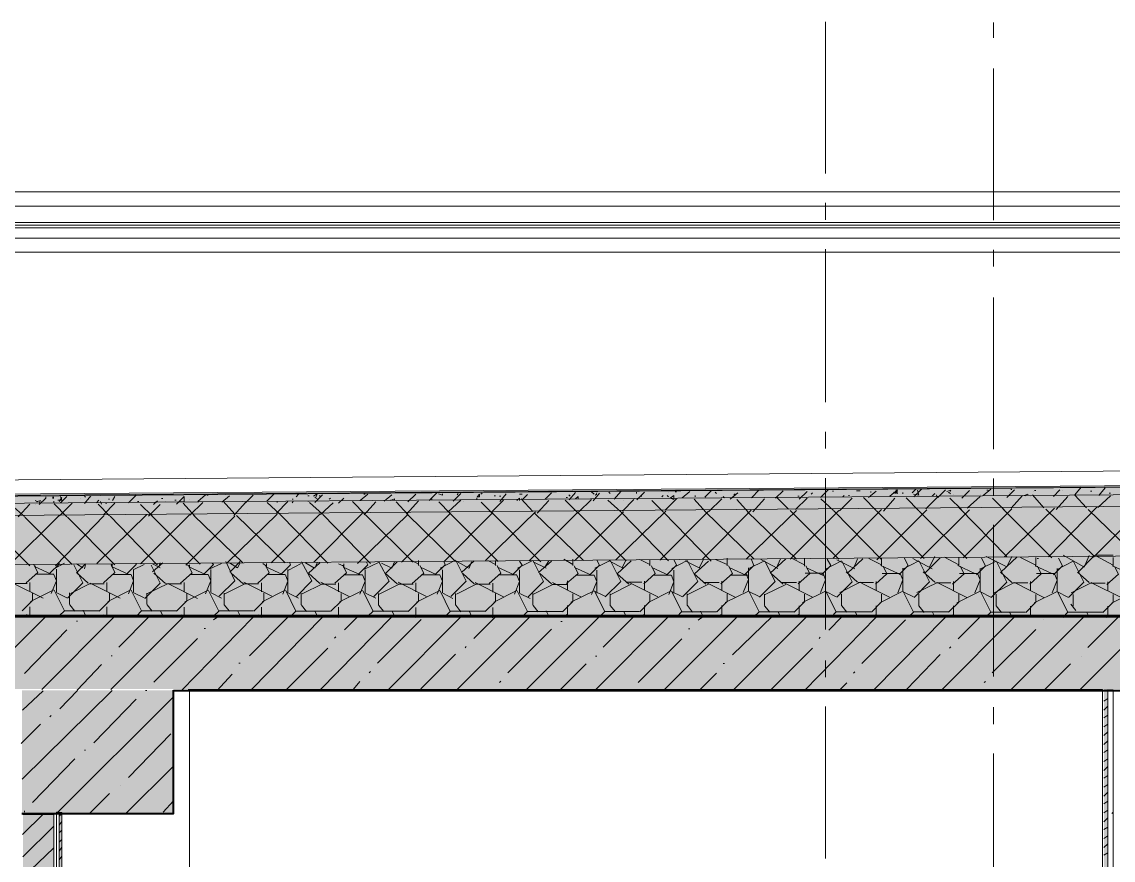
# Model space of a CAD drawing. Header units: millimetres. Extents: x -135211 to 49383, y -8033 to 228499.
# Drawn here: x -58795 to -55198, y 10979 to 13741 of the extents above; entities that cross this region are included whole.
import ezdxf

# ---------------------------------------------------------------- set-up
doc = ezdxf.new("R2010")
doc.units = ezdxf.units.MM
doc.layers.add('PDF _Геометрия', color=7, linetype='Continuous', true_color=0x1d1d1d)
doc.layers.add('PDF _Сплошная заливка', color=7, linetype='Continuous', true_color=0xffffff)

msp = doc.modelspace()

# ---------------------------------------------------------------- hatches: boundary and pattern name
at = {"layer": 'PDF _Сплошная заливка', "transparency": 33554559}
for points in [[(-51674, 12282.8), (-53473.5, 12228.2), (-53617.5, 12224), (-55217.6, 12211.3), (-55755.2, 12207.1), (-56821.9, 12198.6), (-57359.5, 12194.4), (-58426.2, 12185.9), (-58963.8, 12181.7), (-60030.6, 12173.2), (-60568.2, 12169), (-61634.9, 12160.5), (-62172.5, 12156.3), (-62236, 12152), (-62236, 12156.3), (-62997.9, 12198.6), (-63073.1, 12198.6), (-63073.1, 12173.2), (-62993.7, 12173.2), (-62316.4, 12139.3), (-62236, 12135.1), (-61943.9, 12130.9), (-61943.9, 12135.1), (-61385.1, 12139.3), (-58057.9, 12164.7), (-57499.2, 12169), (-53617.5, 12198.6), (-53473.5, 12202.8), (-51517.8, 12262.1), (-51378.2, 12262.1), (-51378.2, 12282.8)], [(-51664.3, 12257.7), (-53473.5, 12202.8), (-53617.5, 12198.6), (-54184.7, 12194.4), (-55327.6, 12185.9), (-55894.8, 12181.7), (-57609.2, 12169), (-58176.5, 12164.7), (-59890.9, 12152), (-60458.1, 12147.8), (-62172.5, 12135.1), (-62236, 12130.9), (-62236, 12135.1), (-62316.4, 12139.3), (-62993.7, 12173.2), (-63073.1, 12173.2), (-63073.1, 12135.1), (-62997.9, 12135.1), (-62236, 12092.8), (-61943.9, 12088.5), (-61943.9, 12092.8), (-54133.9, 12156.3), (-53617.5, 12160.5), (-53473.5, 12164.7), (-51517.8, 12224), (-51378.2, 12224), (-51378.2, 12257.7)], [(-51666.1, 12219.5), (-53473.5, 12164.7), (-53617.5, 12160.5), (-55217.6, 12147.8), (-55755.2, 12143.6), (-56821.9, 12135.1), (-57359.5, 12130.9), (-58426.2, 12122.4), (-58963.8, 12118.2), (-60030.6, 12109.7), (-60568.2, 12105.5), (-61634.9, 12097), (-62172.5, 12092.8), (-62236, 12088.5), (-62236, 12092.8), (-62997.9, 12135.1), (-63073.1, 12135.1), (-63073.1, 11974.2), (-62993.7, 11974.2), (-62739.7, 11961.5), (-62659.3, 11957.3), (-62320.6, 11940.4), (-62240.2, 11936.1), (-61943.9, 11931.9), (-61943.9, 11936.1), (-61385.1, 11940.4), (-59167, 11957.3), (-58608.2, 11961.5), (-56390.1, 11978.5), (-55831.3, 11982.7), (-53613.2, 11999.6), (-51517.8, 12063.1), (-51378.2, 12063.1), (-51378.2, 12219.5)], [(-51676.1, 12058.3), (-53613.2, 11999.6), (-54180.4, 11995.4), (-56466.3, 11978.5), (-57033.5, 11974.2), (-59319.4, 11957.3), (-59886.6, 11953.1), (-62172.5, 11936.1), (-62240.2, 11931.9), (-62240.2, 11936.1), (-62320.6, 11940.4), (-62659.3, 11957.3), (-62739.7, 11961.5), (-62993.7, 11974.2), (-63073.1, 11974.2), (-63073.1, 11783.8), (-51378.2, 11783.8), (-51378.2, 12058.3)]]:
    msp.add_hatch(color=256, dxfattribs=at).paths.add_polyline_path(points)
h = msp.add_hatch(color=256, dxfattribs=at)
h.paths.add_polyline_path([(-77648.6, 11783.8), (-77648.6, 11542.8), (-69245.9, 11542.8), (-69245.9, 11783.8)])
h.paths.add_polyline_path([(-50951, 11783.8), (-68898.8, 11783.8), (-68898.8, 11542.8), (-50951, 11542.8)])

# ---------------------------------------------------------------- linework, layer by layer
at = {"layer": 'PDF _Геометрия', "color": 7, "lineweight": 9}
for points in [[(-56145.3, 13241), (-56145.3, 13740.8)], [(-55592.5, 13688), (-55592.5, 13739)], [(-55592.5, 13087.1), (-55592.5, 13586.6)], [(-51144, 13180.9), (-68449.9, 13180.9)], [(-51144, 13134), (-68449.9, 13134)], [(-56145.3, 13088.8), (-56145.3, 13144.1)], [(-51144, 13079.2), (-68449.9, 13079.2)], [(-56145.3, 12487.9), (-56145.3, 12991.4)], [(-55592.5, 12934.2), (-55592.5, 12989.5)], [(-55592.5, 12333.3), (-55592.5, 12832.8)], [(-56145.3, 12335.2), (-56145.3, 12390.5)], [(-63073.1, 11779.2), (-51372.2, 11779.2), (-51372.2, 12058.3), (-51372.2, 12219.5), (-51372.2, 12257.7), (-51372.2, 12282.8), (-51372.2, 12287.3), (-51372.2, 12291.3), (-53611.9, 12219.5)], [(-63069.1, 12198.2), (-51380.9, 12291.6), (-53611.9, 12219.3)], [(-56145.3, 11738.6), (-56145.3, 12237.8)], [(-55592.5, 12180.9), (-55592.5, 12236.2)], [(-53618.3, 12224.7), (-61948.8, 12161.2)], [(-55592.5, 11583.8), (-55592.5, 12083.3)], [(-56145.3, 11581.6), (-56145.3, 11636.9)], [(-58292.8, 11536.9), (-58242.2, 11536.9), (-58242.2, 10838.8), (-58242.2, 10957), (-58242.2, 11536.9)], [(-56599.9, 6842.4), (-55232.8, 6842.4), (-55232.8, 11540.9), (-58247, 11540.9)], [(-55228.1, 6837.8), (-55215.2, 6837.8), (-55215.2, 11536.9), (-55228.1, 11536.9)], [(-55215.2, 8941.2), (-55215.2, 6841.6), (-55215.2, 11540.3), (-55219.5, 11540.3)], [(-55214.4, 11540.1), (-55197.7, 11540.1), (-55197.7, 7209.4)], [(-56145.3, 10984.9), (-56145.3, 11484.7)], [(-55592.5, 11427.2), (-55592.5, 11482.4)], [(-55592.5, 10830.5), (-55592.5, 11330)], [(-58791.2, 6709.9), (-58689.7, 6709.9), (-58689.7, 11129.8), (-58791.2, 11129.8)], [(-55197.7, 11133.8), (-55197.7, 6714), (-58694.2, 6714)], [(-58680.9, 11136.8), (-58680.9, 6844.4)], [(-58680.9, 6844.1), (-58672.2, 6844.1), (-58672.2, 11136.5), (-58680.9, 11136.5)], [(-58672.1, 6843.7), (-58663.4, 6843.7), (-58663.4, 11136.2), (-58672.1, 11136.2)]]:
    msp.add_lwpolyline(points, dxfattribs=at)
for points in [[(-51144, 13070.6), (-68449.9, 13070.6)], [(-51144, 13062.1), (-68449.9, 13062.1)], [(-68449.9, 13028.3), (-51144, 13028.3)], [(-68449.9, 12981.5), (-51144, 12981.5)]]:
    msp.add_lwpolyline(points, close=True, dxfattribs=at)
at = {"layer": 'PDF _Геометрия', "color": 7, "lineweight": 20}
for points in [[(-61948.8, 12152.9), (-53618.3, 12220.3), (-61948.8, 12156.8)], [(-53618.3, 12194.9), (-61944.9, 12131.4)], [(-53618.3, 12156.8), (-61944.9, 12089.4)], [(-53609.6, 11992.5), (-61940.5, 11929)]]:
    msp.add_lwpolyline(points, dxfattribs=at)
at = {"layer": 'PDF _Геометрия', "lineweight": 9}
for points in [[(-56543.7, 12174.4), (-56522.5, 12195.5)], [(-56390.1, 12172.9), (-56364.6, 12198.4)], [(-56311.1, 12171), (-56285.6, 12196)], [(-56162, 12173.3), (-56136.5, 12198.9)], [(-56123.2, 12194.7), (-56118.9, 12194.7)], [(-56044, 12195.9), (-56031.2, 12195.9), (-56035.5, 12195.9)], [(-56004.1, 12173.2), (-55978.5, 12194.5)], [(-55934, 12178.2), (-55908.4, 12199.1)], [(-55921.2, 12191), (-55908.4, 12186.7), (-55912.6, 12199.1)], [(-55916.9, 12187.2), (-55908.4, 12195.7)], [(-55859.7, 12189.1), (-55846.9, 12201.9)], [(-55855.2, 12185.2), (-55838.2, 12180.9), (-55842.4, 12198)], [(-55855, 12175.6), (-55829.4, 12201.2)], [(-55775.6, 12173.6), (-55750.4, 12198.8)], [(-55745.7, 12193.3), (-55732.9, 12197.6), (-55737.2, 12189.1)], [(-55696.7, 12171.3), (-55671.5, 12196.5)], [(-55626.5, 12180.6), (-55601.3, 12201.5)], [(-55614.3, 12197.8), (-55610, 12197.8)], [(-55547.6, 12173.7), (-55522.3, 12199.4)], [(-55535.4, 12199.5), (-55531.1, 12199.5)], [(-55456.4, 12197.1), (-55452.1, 12197.1)], [(-55394.1, 12177.1), (-55373.1, 12198.6)], [(-55364.4, 12197.6), (-55364.4, 12197.6)], [(-55324, 12182.1), (-55302.9, 12207.4)], [(-55245, 12180), (-55224, 12205.4)], [(-58751, 12163.4), (-58742.4, 12159.3)], [(-58746.4, 12159.5), (-58733.6, 12164.1), (-58737.7, 12155.4)], [(-58737.1, 12150.9), (-58716, 12171.9)], [(-58716, 12171.4), (-58716, 12175.5)], [(-58693.8, 12174.9), (-58689.7, 12174.9)], [(-58693.8, 12171.2), (-58689.7, 12171.2)], [(-58689.7, 12161.2), (-58689.7, 12157.1)], [(-58676.2, 12164.7), (-58663.4, 12164.7), (-58667.5, 12177.5)], [(-58672.1, 12161), (-58663.4, 12173.8)], [(-58666.9, 12156), (-58645.9, 12177.1)], [(-58602, 12171.5), (-58602, 12171.5)], [(-58588.6, 12178.9), (-58584.4, 12174.4)], [(-58587.9, 12153.4), (-58566.9, 12179)], [(-58548.8, 12156.5), (-58540.6, 12164.8)], [(-58531.8, 12152.2), (-58535.9, 12160.9)], [(-58509.6, 12168.2), (-58505.5, 12168.2)], [(-58496.2, 12163.7), (-58487.9, 12176.5)], [(-58443, 12156.5), (-58417.7, 12181.7)], [(-58413.1, 12160.9), (-58409, 12160.9)], [(-58360.4, 12150.7), (-58347.5, 12163.1)], [(-58351.7, 12158.9), (-58347.5, 12158.9)], [(-58334.1, 12170.6), (-58330, 12170.6)], [(-58321.2, 12161.3), (-58321.2, 12161.3)], [(-58290.3, 12164.9), (-58286.1, 12164.9)], [(-58285.1, 12151.6), (-58259.8, 12176.9), (-58276.8, 12159.9), (-58259.8, 12159.9), (-58259.8, 12176.9)], [(-58259.8, 12172.8), (-58259.8, 12172.8)], [(-58242.2, 12167.9), (-58242.2, 12167.9)], [(-58214.9, 12160.8), (-58189.6, 12182)], [(-58185, 12181.9), (-58180.8, 12181.9)], [(-58136, 12158.5), (-58110.6, 12179.7)], [(-58093.1, 12119.2), (-58131.3, 12161.6)], [(-58057, 12156.4), (-58031.7, 12181.7)], [(-57986.9, 12161.3), (-57961.5, 12186.7)], [(-57955.5, 12121.8), (-57917.6, 12160.1)], [(-57952.7, 12161.7), (-57952.7, 12157.6)], [(-57904.2, 12167.8), (-57900.1, 12167.8)], [(-57904.2, 12155.8), (-57900.1, 12160)], [(-57890.8, 12176.1), (-57882.5, 12184.4)], [(-57851.6, 12179.1), (-57847.4, 12179.1)], [(-57851.6, 12161.5), (-57847.4, 12161.5)], [(-57833.6, 12177.6), (-57821.1, 12185.9), (-57825.3, 12173.5)], [(-57829.4, 12173.9), (-57821.1, 12169.8)], [(-57829, 12156.7), (-57803.5, 12182.2)], [(-57812.3, 12177.1), (-57812.3, 12181.7)], [(-57781.4, 12167.7), (-57777.2, 12171.9)], [(-57750.5, 12154.7), (-57733.4, 12171.3)], [(-57663.2, 12117.9), (-57705.3, 12160.1)], [(-57688.1, 11956.4), (-57522.8, 12117.5), (-57560.9, 12159.8)], [(-57679.9, 12163.4), (-57654.4, 12184.7)], [(-57667.3, 12185.1), (-57663.2, 12185.1)], [(-57666.1, 12117), (-57628.1, 12159.2)], [(-57600.9, 12161.1), (-57575.4, 12182.4)], [(-57579.6, 12164.8), (-57575.4, 12164.8)], [(-57579.2, 12164.3), (-57566.6, 12169), (-57566.6, 12164.3)], [(-57543.3, 11960.3), (-57382.4, 12120.8), (-57420.5, 12158.9)], [(-57525.8, 12119.9), (-57487.7, 12162.2)], [(-57522, 12158.9), (-57496.5, 12184.5)], [(-57451.8, 12163.8), (-57426.3, 12189.4)], [(-57443.8, 12165.2), (-57443.8, 12169.3)], [(-57426.3, 12189.4), (-57426.3, 12189.4)], [(-57421.3, 12185.3), (-57408.7, 12181.1), (-57408.7, 12185.3)], [(-57389.6, 12127), (-57347.3, 12165.2)], [(-57372.9, 12161.5), (-57347.3, 12187.1)], [(-57360.3, 12182.4), (-57356.1, 12186.6)], [(-57338.5, 12161.5), (-57338.5, 12161.5)], [(-57294.6, 12167.9), (-57294.6, 12172.1)], [(-57281.3, 12184.3), (-57277.1, 12188.5)], [(-57242, 12120.3), (-57280.2, 12158.6)], [(-57259.6, 12167.3), (-57259.6, 12167.3)], [(-57245.1, 12126.7), (-57206.9, 12164.5)], [(-57237.4, 12178.7), (-57233.2, 12178.7)], [(-57219.9, 12178.4), (-57215.7, 12178.4)], [(-57219.1, 12160.8), (-57198.1, 12186)], [(-57162.7, 12163.6), (-57154.3, 12172), (-57154.3, 12163.6)], [(-57153.9, 12184.7), (-57145.5, 12184.7), (-57149.7, 12184.7)], [(-57110.4, 12127.2), (-57148.7, 12169.7)], [(-57145.5, 12184.7), (-57145.5, 12184.7)], [(-57144.7, 12166.7), (-57127.9, 12183.5)], [(-57096.1, 12122.2), (-57057.8, 12164.3)], [(-57070, 12167.7), (-57049, 12188.7)], [(-56961.2, 12122.6), (-57003.8, 12165.1)], [(-57000.5, 12174), (-56996.3, 12174)], [(-56991.8, 12182.1), (-56987.6, 12177.9)], [(-56991.1, 12165.5), (-56970, 12190.7)], [(-56969.7, 12168.9), (-56961.2, 12177.3), (-56961.2, 12168.9)], [(-56959.5, 12125.1), (-56917.4, 12167.2)], [(-56917, 12192.6), (-56908.6, 12184.2)], [(-56912.1, 12163), (-56891, 12188.3)], [(-56904, 12180.2), (-56899.8, 12188.6)], [(-56904, 12183.9), (-56899.8, 12183.9)], [(-56820.9, 12126.2), (-56863, 12164.7)], [(-56860.2, 12191.2), (-56855.9, 12186.5)], [(-56841.9, 12167.9), (-56820.9, 12193.7)], [(-56815, 12128.9), (-56777, 12166.9)], [(-56812.1, 12164.4), (-56812.1, 12164.4)], [(-56768.2, 12191.4), (-56768.2, 12187.2)], [(-56767.2, 12165.7), (-56741.9, 12191)], [(-56754.9, 12178.2), (-56750.7, 12178.2)], [(-56680.5, 12126.1), (-56718.5, 12164.1)], [(-56684.7, 12175.9), (-56680.5, 12180.1)], [(-56674.6, 12131.7), (-56636.6, 12169.8)], [(-56667.1, 12180.5), (-56662.9, 12176.3)], [(-56662.9, 12188.9), (-56662.9, 12188.9)], [(-56640.8, 12191.9), (-56636.6, 12191.9)], [(-56618.1, 12172.7), (-56592.7, 12193.8)], [(-56540.1, 12125.5), (-56578.2, 12167.8)], [(-56575.2, 12180.6), (-56575.2, 12176.4)], [(-56540.1, 12175.3), (-56540.1, 12175.3)], [(-56529.8, 12127.2), (-56487.4, 12169.6)], [(-56509.2, 12190.8), (-56505, 12186.6)], [(-56482.9, 12177.4), (-56478.7, 12173.1)], [(-56460.2, 12168.1), (-56434.8, 12189.3)], [(-56447.8, 12181.1), (-56443.6, 12185.3)], [(-56399.7, 12124.8), (-56437.9, 12167.2)], [(-56385.2, 12126.7), (-56347.1, 12169.2)], [(-56268.1, 12135.6), (-56306.3, 12173.9)], [(-56244.9, 12133.7), (-56206.7, 12172)], [(-56237.2, 12177.8), (-56233, 12177.8)], [(-56232.2, 12168.7), (-56206.7, 12193.7)], [(-56193.4, 12184.4), (-56189.1, 12188.6)], [(-56118.9, 12131.3), (-56161.5, 12169.7)], [(-56099.6, 12129.6), (-56057.5, 12171.8)], [(-56088.1, 12176.1), (-56083.8, 12180.3)], [(-56070.5, 12180.4), (-56066.3, 12180.4)], [(-55978.5, 12131), (-56020.7, 12173.2)], [(-55996.1, 12190.1), (-55996.1, 12193.8)], [(-55955.1, 12129), (-55917.1, 12171.2)], [(-55890.8, 12190.2), (-55890.8, 12186)], [(-55838.2, 12130.1), (-55880.4, 12172.4)], [(-55814.7, 12136.4), (-55776.7, 12174.4), (-55781, 12183)], [(-55794.1, 12177.8), (-55785.5, 12186.4)], [(-55741.4, 12190), (-55732.9, 12185.7)], [(-55697.8, 12134), (-55735.8, 12172)], [(-55724.1, 12184.7), (-55724.1, 12184.7)], [(-55678.7, 12139), (-55636.4, 12177.1)], [(-55636.4, 12182.3), (-55636.4, 12182.3)], [(-55636.4, 12181.4), (-55636.4, 12181.4)], [(-55557.4, 12133.5), (-55595.5, 12171.6)], [(-55539.8, 12191.5), (-55539.8, 12191.5)], [(-55534.1, 12138.7), (-55496, 12180.7)], [(-55491.3, 12180.5), (-55478.4, 12184.8), (-55478.4, 12180.5)], [(-55487.2, 12177.3), (-55487.2, 12177.3)], [(-55469.6, 12176.7), (-55469.6, 12176.7)], [(-55425.8, 12140.1), (-55464, 12182.1)], [(-55460.9, 12192.4), (-55460.9, 12192.4)], [(-55385, 12134.5), (-55346.8, 12176.5)], [(-55285.4, 12139.5), (-55323.6, 12181.6)], [(-55272.2, 12194), (-55267.8, 12194)], [(-55248.5, 12141.2), (-55206.4, 12179.5)], [(-55210.7, 12188.1), (-55206.4, 12188.1)], [(-58786.2, 12110.6), (-58828.7, 12148.5)], [(-58806.6, 12110.2), (-58768.7, 12152.2)], [(-58751.1, 12151.7), (-58751.1, 12151.7)], [(-58645.9, 12109.8), (-58688.4, 12152.4)], [(-58670.9, 12113.1), (-58628.3, 12155.2)], [(-58505.5, 12113.6), (-58543.5, 12151.7)], [(-58526, 12116.5), (-58487.9, 12154.5)], [(-58518.4, 12155.5), (-58514.2, 12155.5)], [(-58365.1, 12112.8), (-58403.2, 12151)], [(-58376.9, 12111.9), (-58338.8, 12150.1)], [(-58224.7, 12112.5), (-58262.9, 12154.8)], [(-58240.7, 12115.4), (-58198.4, 12157.7)], [(-58096.3, 12114.6), (-58058, 12157.1)], [(-57943.9, 12119.2), (-57986.4, 12157)], [(-57803.5, 12118.3), (-57846.1, 12156.7)], [(-57810.6, 12117.3), (-57768.4, 12155.7)], [(-57402.8, 11963.3), (-57242, 12124.1)], [(-57224.5, 11962.5), (-57385.3, 12123.3)], [(-57266.9, 11966.2), (-57101.6, 12126.8)], [(-57084.1, 11962.2), (-57244.7, 12122.8)], [(-57122.2, 11965.4), (-56961.2, 12126.3)], [(-56972.8, 11965.2), (-56812.1, 12126.4)], [(-56837, 11968.5), (-56671.7, 12129.1)], [(-56662.9, 11964.5), (-56819.8, 12125.5)], [(-56692.2, 11967.6), (-56531.3, 12128.5)], [(-56522.5, 11964.1), (-56679.2, 12125)], [(-56551.6, 11970.5), (-56390.9, 12131.6)], [(-56382.1, 11971.2), (-56542.9, 12127.6)], [(-56407, 11970.7), (-56241.8, 12131.2)], [(-56241.8, 11970.7), (-56402.8, 12127)], [(-56262.2, 11970.2), (-56101.4, 12131)], [(-56101.4, 11970.2), (-56262.2, 12131)], [(-56121.7, 11972.9), (-55961, 12134)], [(-55961, 11969.6), (-56117.9, 12130.2)], [(-55820.6, 11973.2), (-55977.3, 12129.9)], [(-55977.1, 11968.8), (-55811.8, 12133.6)], [(-55680.2, 11972.5), (-55836.7, 12129)], [(-55832.2, 11972.4), (-55671.5, 12133.2)], [(-55548.6, 11979), (-55705.4, 12140.1)], [(-55692.1, 11975.1), (-55531.1, 12136.1)], [(-55399.5, 11974.8), (-55560.3, 12135.7)], [(-55555.9, 11978.1), (-55390.7, 12139)], [(-55259.1, 11978.8), (-55419.8, 12135.1)], [(-55411, 11977.8), (-55250.3, 12142.8)], [(-55118.7, 11977.8), (-55279.7, 12134.5)], [(-55262.1, 11977.3), (-55101.1, 12138.3)], [(-58768.7, 11948.9), (-58929.4, 12110.2)], [(-58833.1, 11953.6), (-58672.2, 12114.1)], [(-58628.3, 11953), (-58784.8, 12109.4)], [(-58683.8, 11949), (-58523, 12114)], [(-58487.9, 11951.9), (-58644.7, 12108.7)], [(-58547.9, 11956.2), (-58382.6, 12117.3)], [(-58347.5, 11951.3), (-58504.1, 12112.6)], [(-58403.2, 11955.5), (-58242.2, 12116.4)], [(-58207.1, 11954.4), (-58368.2, 12115.5)], [(-58253.9, 11951), (-58093.1, 12112.2)], [(-58066.8, 11958.5), (-58227.7, 12114.7)], [(-58118, 11958.6), (-57952.7, 12119.2)], [(-57926.4, 11957.9), (-58087.1, 12114.4)], [(-57973.3, 11957.9), (-57812.3, 12118.8)], [(-57786, 11957.2), (-57942.9, 12117.8)], [(-57832.7, 11960.9), (-57671.9, 12121.7)], [(-57645.6, 11956.6), (-57802.3, 12117.5)], [(-57505.2, 11960.1), (-57661.7, 12116.6)], [(-57364.8, 11963.2), (-57525.8, 12120)], [(-56943.7, 11965.6), (-57104.6, 12122.4)], [(-56803.3, 11965.3), (-56959.9, 12121.9)], [(-55802.6, 11945.1), (-55785.5, 11979.3)], [(-55548.6, 11945.2), (-55616.3, 11979)], [(-55548.2, 11945), (-55531.1, 11978.9)], [(-55294.2, 11945), (-55362, 11983.2)], [(-55314.1, 11927.1), (-55259.1, 11982.1)], [(-55293.4, 11944.4), (-55276.6, 11982.7)], [(-55257, 11983.8), (-55197.7, 11983.8)], [(-55197.7, 11950.8), (-55252.7, 11980.4)], [(-55197.7, 11983.8), (-55197.7, 11983.8)], [(-58780.3, 11892.5), (-58742.4, 11926.7), (-58755.2, 11951.9)], [(-58698.5, 11921), (-58753.3, 11946.5)], [(-58751.1, 11944.3), (-58751.1, 11948.5)], [(-58701.9, 11923.9), (-58672.2, 11953.6), (-58672.2, 11957.7)], [(-58684.4, 11940.4), (-58654.6, 11957.3)], [(-58644, 11841.8), (-58593.2, 11892.6), (-58623, 11951.6)], [(-58593.2, 11942.5), (-58614.3, 11955.3)], [(-58614.2, 11925.3), (-58584.4, 11955.1)], [(-58588.6, 11938.6), (-58584.4, 11951.4)], [(-58526, 11892.3), (-58487.9, 11926.3), (-58500.8, 11951.5)], [(-58496.7, 11948), (-58500.8, 11952.6)], [(-58444, 11920.7), (-58499.1, 11945.9)], [(-58496.7, 11943.9), (-58496.7, 11952.6)], [(-58447.6, 11923.4), (-58417.7, 11953.2), (-58417.7, 11957.3)], [(-58425.4, 11936.1), (-58391.4, 11952.7)], [(-58389.7, 11841.4), (-58338.8, 11891.9), (-58368.6, 11951.2)], [(-58364, 11928.5), (-58330, 11958.4)], [(-58338.8, 11942), (-58364, 11954.9)], [(-58342.9, 11945.7), (-58338.8, 11958.5)], [(-58271.6, 11891.8), (-58233.5, 11925.9), (-58246.3, 11951.2)], [(-58242.2, 11947.6), (-58250.5, 11952.2)], [(-58189.6, 11920.1), (-58244.8, 11945.4)], [(-58242.2, 11943.5), (-58242.2, 11952.2)], [(-58192.7, 11922.9), (-58163.3, 11952.9), (-58167.4, 11957)], [(-58175.2, 11939.1), (-58137, 11956.2)], [(-58143.8, 11848.2), (-58093.1, 11899.3), (-58122.6, 11962.5)], [(-58084.3, 11941.6), (-58109.7, 11958.7)], [(-58109.2, 11928.1), (-58075.5, 11962.3)], [(-58083.8, 11941.5), (-58075.5, 11958.6)], [(-58017.3, 11891.5), (-57979, 11925.1), (-57991.9, 11950.5)], [(-57987.8, 11947.4), (-58000.7, 11955.7)], [(-57935.2, 11919.6), (-57990.1, 11945)], [(-57987.8, 11943.2), (-57987.8, 11955.7)], [(-57938.4, 11922.6), (-57908.8, 11952.2), (-57913, 11960.9)], [(-57916.3, 11934.8), (-57873.7, 11956)], [(-57889.5, 11848), (-57838.6, 11898.9), (-57872.4, 11962.2)], [(-57829.9, 11941.3), (-57859.5, 11958.5)], [(-57812.3, 11890.3), (-57850.2, 11924.1), (-57812.3, 11957.9)], [(-57829.4, 11941.3), (-57821.1, 11957.9)], [(-57762.6, 11891.1), (-57724.6, 11925), (-57737.1, 11950.4)], [(-57733.4, 11947.2), (-57750.5, 11955.6)], [(-57680.7, 11919.7), (-57735.8, 11944.7)], [(-57733.4, 11942.6), (-57733.4, 11955.6)], [(-57684.1, 11922.3), (-57654.4, 11952), (-57658.6, 11960.3)], [(-57665.7, 11938), (-57619.3, 11959.3)], [(-57634.8, 11847.4), (-57584.2, 11898.5), (-57618.1, 11962)], [(-57575.4, 11941.1), (-57609.3, 11957.8)], [(-57557.9, 11889.6), (-57595.9, 11923.5), (-57557.9, 11961.5)], [(-57575, 11940.7), (-57566.6, 11962)], [(-57487.7, 11954.1), (-57509, 11966.6)], [(-57508.2, 11890.9), (-57470.1, 11924.8), (-57482.7, 11949.9)], [(-57487.7, 11949.9), (-57487.7, 11966.6)], [(-57426.3, 11918.8), (-57481.1, 11944.4)], [(-57429.7, 11921.7), (-57399.9, 11951.4), (-57404.1, 11964)], [(-57415.6, 11941.3), (-57364.8, 11966.9)], [(-57380.5, 11847.4), (-57329.7, 11898.1), (-57363.7, 11965.6)], [(-57321, 11940.5), (-57359.1, 11961.9)], [(-57345.8, 11926.6), (-57303.4, 11964.8)], [(-57320.6, 11940.6), (-57312.2, 11961.5)], [(-57233.2, 11953.5), (-57258.4, 11966.6)], [(-57253.9, 11890.2), (-57215.7, 11924.3), (-57228.3, 11949.5)], [(-57233.2, 11949.3), (-57233.2, 11966.6)], [(-57171.8, 11918.5), (-57226.9, 11944.2)], [(-57175.4, 11921.5), (-57145.5, 11950.9), (-57153.9, 11964)], [(-57161.3, 11940.9), (-57110.4, 11966.1)], [(-57126.2, 11846.9), (-57075.3, 11897.3), (-57109.4, 11965.1)], [(-57066.5, 11940.4), (-57109, 11961.4)], [(-57091.5, 11926.6), (-57049, 11964.4)], [(-57070.4, 11943.8), (-57057.8, 11964.8)], [(-56978.8, 11953.5), (-57008.2, 11970.3)], [(-56999.1, 11890.1), (-56961.2, 11923.8), (-56973.9, 11949)], [(-56978.8, 11949.3), (-56978.8, 11970.3)], [(-56917.4, 11918.2), (-56972.6, 11943.5)], [(-56920.5, 11920.9), (-56891, 11950.9), (-56899.5, 11967.7)], [(-56906.5, 11940.6), (-56855.9, 11965.9)], [(-56871.5, 11846.5), (-56820.9, 11897.1), (-56854.6, 11965)], [(-56812.1, 11939.9), (-56858.5, 11965.2)], [(-56832.2, 11922.5), (-56785.8, 11964.6)], [(-56816, 11943.3), (-56803.3, 11968.6)], [(-56724.3, 11953), (-56758.1, 11969.9)], [(-56744.8, 11889.5), (-56706.8, 11923.3), (-56719.5, 11948.6)], [(-56724.3, 11948.8), (-56724.3, 11969.9)], [(-56662.9, 11918), (-56717.9, 11943.3)], [(-56666.2, 11920.8), (-56636.6, 11950.4), (-56645.1, 11967.3)], [(-56652.3, 11940.3), (-56601.5, 11965.7)], [(-56617.2, 11846), (-56566.4, 11896.8), (-56600.3, 11964.5)], [(-56557.6, 11939.8), (-56608.4, 11965.2)], [(-56577.9, 11922), (-56531.3, 11964.3)], [(-56561.6, 11942.8), (-56548.9, 11968.2)], [(-56469.9, 11952.5), (-56508, 11969.5)], [(-56490.5, 11889.4), (-56452.3, 11923.3), (-56465.1, 11948.7)], [(-56469.9, 11948.3), (-56469.9, 11973.7)], [(-56408.5, 11917.7), (-56463.6, 11943.2)], [(-56411.8, 11920.3), (-56382.1, 11949.9), (-56390.6, 11971.2)], [(-56398, 11940), (-56347.1, 11965)], [(-56362.9, 11845.6), (-56312, 11896.6), (-56345.9, 11964)], [(-56303.2, 11939.3), (-56358.4, 11969)], [(-56327.8, 11924.9), (-56276.9, 11971.6)], [(-56307.2, 11942.3), (-56294.4, 11972)], [(-56215.4, 11952.1), (-56258, 11973.3)], [(-56236.2, 11888.8), (-56197.9, 11922.8), (-56210.7, 11948.3)], [(-56215.4, 11947.8), (-56215.4, 11973.3)], [(-56157.5, 11920.2), (-56127.7, 11949.5), (-56140.5, 11970.8)], [(-56143.2, 11939.2), (-56092.6, 11964.7)], [(-56108.2, 11845.2), (-56057.5, 11895.8), (-56091.6, 11964)], [(-56048.7, 11938.7), (-56107.9, 11968.5)], [(-56073.1, 11924.9), (-56022.4, 11971.3)], [(-56052.7, 11942.3), (-56040, 11971.7)], [(-55961, 11951.6), (-56003.2, 11972.9)], [(-55981.4, 11888.7), (-55943.4, 11922.3), (-55956.2, 11947.9)], [(-55908.4, 11924), (-55963.4, 11949.6)], [(-55961, 11947.8), (-55961, 11972.9)], [(-55902.7, 11919.6), (-55873.3, 11949.4), (-55886.1, 11974.6)], [(-55888.9, 11938.9), (-55838.2, 11964.5)], [(-55794.3, 11938.6), (-55857.9, 11972.3)], [(-55853.9, 11844.7), (-55803.1, 11895.5), (-55836.8, 11963.4)], [(-55818.8, 11924.4), (-55768, 11975.2)], [(-55706.5, 11951.5), (-55753.1, 11976.7)], [(-55727, 11888), (-55689, 11921.8), (-55701.8, 11947.5)], [(-55653.9, 11923.7), (-55709.1, 11949.4)], [(-55706.5, 11947.2), (-55706.5, 11976.7)], [(-55648.3, 11919.4), (-55618.8, 11948.9), (-55631.7, 11974.1)], [(-55634.7, 11938.5), (-55583.7, 11964.2)], [(-55599.6, 11844.7), (-55548.6, 11895.2), (-55582.4, 11962.8)], [(-55568.3, 11927.2), (-55513.5, 11978.2)], [(-55452.1, 11950.9), (-55502.7, 11976.2)], [(-55472.7, 11887.8), (-55434.6, 11921.7), (-55447.4, 11947)], [(-55399.5, 11923.3), (-55454.4, 11948.6)], [(-55452.1, 11946.6), (-55452.1, 11976.2)], [(-55447.6, 11972.8), (-55443.3, 11972.8)], [(-55394, 11918.7), (-55364.4, 11948.3), (-55377.3, 11974.1)], [(-55379.9, 11938), (-55329.3, 11963.8)], [(-55344.8, 11844.1), (-55294.2, 11894.8), (-55328.1, 11962.7)], [(-55250.3, 11978.2), (-55250.3, 11978.2)], [(-55218.4, 11887.5), (-55180.1, 11921), (-55193, 11946.9)], [(-55145, 11922.8), (-55200.1, 11948.2)], [(-55197.7, 11946.5), (-55197.7, 11976.1)], [(-58749.2, 11920.7), (-58689.7, 11920.7)], [(-58697.9, 11856.9), (-58680.9, 11899.4), (-58689.6, 11920.5)], [(-58680.9, 11861), (-58680.9, 11937.4)], [(-58575.7, 11891.2), (-58613.7, 11925.1)], [(-58494.5, 11920.5), (-58435.3, 11920.5)], [(-58443.5, 11856.6), (-58426.5, 11898.8), (-58434.8, 11919.9)], [(-58426.5, 11860.7), (-58426.5, 11936.9)], [(-58321.2, 11890.7), (-58359.3, 11924.7)], [(-58240.2, 11920), (-58180.8, 11920)], [(-58189.1, 11856.3), (-58172.1, 11898.7), (-58180.3, 11919.8)], [(-58172.1, 11860.5), (-58172.1, 11936.4)], [(-58066.8, 11890.7), (-58105, 11924.3)], [(-57985.5, 11919.5), (-57926.4, 11919.5)], [(-57934.7, 11855.7), (-57917.6, 11898.2), (-57925.9, 11919.4)], [(-57917.6, 11859.9), (-57917.6, 11936.1)], [(-57731.2, 11919.2), (-57671.9, 11919.2)], [(-57680.3, 11855.6), (-57663.2, 11897.8), (-57671.5, 11919.1)], [(-57663.2, 11859.8), (-57663.2, 11935.8)], [(-57476.5, 11918.8), (-57417.5, 11918.8)], [(-57425.5, 11855.1), (-57408.7, 11897.5), (-57417.1, 11918.4)], [(-57408.7, 11859.3), (-57408.7, 11935.6)], [(-57303.4, 11889.4), (-57341.6, 11923.4)], [(-57222.3, 11918.6), (-57163, 11918.6)], [(-57171.1, 11854.7), (-57154.3, 11897.2), (-57162.7, 11918.2)], [(-57154.3, 11858.9), (-57154.3, 11935)], [(-57049, 11889.2), (-57087.3, 11922.8)], [(-56968, 11917.9), (-56908.6, 11917.9)], [(-56916.7, 11854.3), (-56899.8, 11896.5), (-56908.2, 11918)], [(-56899.8, 11858.5), (-56899.8, 11934.8)], [(-56794.5, 11888.6), (-56832.5, 11922.3)], [(-56713.3, 11917.7), (-56654.1, 11917.7)], [(-56662.3, 11854), (-56645.4, 11896.2), (-56653.8, 11917.4)], [(-56645.4, 11858.2), (-56645.4, 11934.3)], [(-56540.1, 11888.4), (-56578.2, 11922.3)], [(-56459.1, 11917.5), (-56399.7, 11917.5)], [(-56416.7, 11860.9), (-56399.7, 11903.3), (-56408.2, 11924.5)], [(-56399.7, 11865.2), (-56399.7, 11941.5)], [(-56285.6, 11887.8), (-56323.9, 11921.8)], [(-56213.1, 11924.1), (-56154, 11924.1)], [(-56154, 11917), (-56208.9, 11942.5)], [(-56162.3, 11860.5), (-56145.3, 11902.6), (-56153.8, 11923.9)], [(-56145.3, 11864.8), (-56145.3, 11940.9)], [(-56040, 11895), (-56077.8, 11928.6)], [(-55958.9, 11923.8), (-55899.6, 11923.8)], [(-55907.9, 11860.1), (-55890.8, 11902.3), (-55899.3, 11923.7)], [(-55890.8, 11864.4), (-55890.8, 11940.7)], [(-55785.5, 11894.3), (-55823.5, 11928.5)], [(-55704.6, 11923.5), (-55645.1, 11923.5)], [(-55653.5, 11859.7), (-55636.4, 11902), (-55644.9, 11923.4)], [(-55636.4, 11863.9), (-55636.4, 11940.1)], [(-55531.1, 11894), (-55569.2, 11927.9)], [(-55449.9, 11923.2), (-55390.7, 11923.2)], [(-55398.6, 11859.2), (-55381.9, 11901.6), (-55390.5, 11922.7)], [(-55381.9, 11863.4), (-55381.9, 11939.8)], [(-55276.6, 11893.7), (-55314.9, 11927.7)], [(-58828.1, 11890.3), (-58777.5, 11890.3)], [(-58724.8, 11841.7), (-58818, 11888.3)], [(-58768.7, 11864.5), (-58768.7, 11894.1)], [(-58634.7, 11857.1), (-58566.9, 11891)], [(-58573.9, 11889.5), (-58523, 11889.5)], [(-58470.4, 11841.5), (-58563.4, 11888.3)], [(-58514.2, 11864.1), (-58514.2, 11893.9)], [(-58380, 11857), (-58312.4, 11890.5)], [(-58319.1, 11889.2), (-58268.6, 11889.2)], [(-58215.9, 11840.9), (-58308.9, 11887.9)], [(-58259.8, 11863.8), (-58259.8, 11893.2)], [(-58125.8, 11856.5), (-58058, 11890.1)], [(-58064.9, 11889.1), (-58014.1, 11889.1)], [(-57970.3, 11848.4), (-58063.5, 11895)], [(-58005.3, 11863.2), (-58005.3, 11892.7)], [(-57871.1, 11856), (-57803.5, 11889.8)], [(-57810.6, 11888.6), (-57759.7, 11888.6)], [(-57715.8, 11848), (-57808.9, 11894.3)], [(-57750.9, 11863.1), (-57750.9, 11892.7)], [(-57616.9, 11855.7), (-57549.1, 11889.6)], [(-57555.9, 11888.1), (-57505.2, 11888.1)], [(-57461.4, 11847.7), (-57554.3, 11894.2)], [(-57496.5, 11862.6), (-57496.5, 11892.3)], [(-57362.2, 11855.4), (-57294.6, 11888.9)], [(-57301.6, 11887.7), (-57250.8, 11887.7)], [(-57206.9, 11846.9), (-57300.2, 11893.6)], [(-57242, 11862.1), (-57242, 11892)], [(-57108, 11854.7), (-57040.2, 11888.8)], [(-57047.3, 11887.4), (-56996.3, 11887.4)], [(-56952.5, 11846.7), (-57045.6, 11893.5)], [(-56996.3, 11869.1), (-56996.3, 11898.6)], [(-56853.3, 11854.5), (-56785.8, 11888.2)], [(-56801.3, 11894.4), (-56750.7, 11894.4)], [(-56698, 11846.5), (-56791, 11892.9)], [(-56741.9, 11868.7), (-56741.9, 11898.3)], [(-56599, 11854.3), (-56531.3, 11888.1)], [(-56547, 11894.1), (-56496.2, 11894.1)], [(-56443.6, 11845.8), (-56536.8, 11892.4)], [(-56487.4, 11868.4), (-56487.4, 11898)], [(-56344.8, 11853.6), (-56276.9, 11887.6)], [(-56292.8, 11893.7), (-56241.8, 11893.7)], [(-56189.1, 11845.6), (-56282.2, 11892.3)], [(-56233, 11868), (-56233, 11897.7)], [(-56098.9, 11860.7), (-56031.2, 11894.8)], [(-56038, 11893.3), (-55987.3, 11893.3)], [(-55934.7, 11845.3), (-56027.6, 11891.8)], [(-55978.5, 11867.6), (-55978.5, 11897.4)], [(-55844.7, 11860.4), (-55776.7, 11894.1)], [(-55783.7, 11893), (-55732.9, 11893)], [(-55680.2, 11844.6), (-55773.4, 11891.2)], [(-55724.1, 11867.1), (-55724.1, 11897.1)], [(-55590, 11860.1), (-55522.3, 11893.9)], [(-55529.4, 11892.5), (-55478.4, 11892.5)], [(-55425.8, 11844.3), (-55518.8, 11891)], [(-55469.6, 11866.7), (-55469.6, 11896.7)], [(-55335.7, 11859.7), (-55267.8, 11893.2)], [(-55274.7, 11892), (-55224, 11892)], [(-55171.3, 11843.9), (-55264.7, 11890.8)], [(-55215.2, 11866.6), (-55215.2, 11896.3)], [(-58793.7, 11800.3), (-58759.9, 11834.1), (-58759.9, 11859.2)], [(-58766.1, 11831.1), (-58689.7, 11869.5)], [(-58671.5, 11783.5), (-58654.6, 11800.4), (-58688.5, 11868.1)], [(-58645.9, 11843.2), (-58679.7, 11860.1)], [(-58637.1, 11821), (-58637.1, 11859.4)], [(-58539.4, 11799.7), (-58505.5, 11833.6), (-58505.5, 11858.8)], [(-58511.4, 11830.6), (-58435.3, 11869.1)], [(-58417.2, 11783), (-58400.2, 11800), (-58434.1, 11867.9)], [(-58391.4, 11843), (-58425.4, 11859.9)], [(-58382.6, 11820.7), (-58382.6, 11858.8)], [(-58285.1, 11799.3), (-58251, 11833.3), (-58251, 11858.6)], [(-58257.2, 11830.2), (-58180.8, 11868.4)], [(-58162.8, 11782.7), (-58145.7, 11799.7), (-58179.8, 11867.4)], [(-58137, 11842.4), (-58171, 11859.4)], [(-58128.2, 11820.2), (-58128.2, 11858.4)], [(-58030.3, 11798.9), (-57996.6, 11832.6), (-57996.6, 11858)], [(-58002.6, 11829.9), (-57926.4, 11868.3)], [(-57908.4, 11782.4), (-57891.3, 11799.5), (-57925, 11867)], [(-57882.5, 11841.9), (-57916.2, 11859)], [(-57873.7, 11820.1), (-57873.7, 11858)], [(-57775.9, 11798.7), (-57742.1, 11832.4), (-57742.1, 11857.9)], [(-57747.9, 11829.7), (-57671.9, 11867.7)], [(-57654, 11782.3), (-57636.8, 11798.9), (-57670.7, 11866.6)], [(-57628.1, 11841.6), (-57661.9, 11858.7)], [(-57619.3, 11819.7), (-57619.3, 11857.8)], [(-57521.6, 11798), (-57487.7, 11831.9), (-57487.7, 11857.5)], [(-57493.7, 11829.1), (-57417.5, 11867.2)], [(-57399.1, 11781.7), (-57382.4, 11798.4), (-57416.3, 11866.3)], [(-57373.6, 11841.2), (-57407.6, 11858.4)], [(-57364.8, 11819.4), (-57364.8, 11857.5)], [(-57267.3, 11797.9), (-57233.2, 11831.4), (-57233.2, 11857.1)], [(-57239.1, 11829), (-57163, 11866.8)], [(-57144.7, 11781.2), (-57127.9, 11798.4), (-57162, 11866.1)], [(-57119.2, 11841), (-57153.2, 11857.8)], [(-57110.4, 11818.6), (-57110.4, 11856.9)], [(-57012.5, 11797.3), (-56978.8, 11831.4), (-56978.8, 11856.7)], [(-56984.9, 11828.5), (-56908.6, 11866.4)], [(-56890.4, 11780.7), (-56873.5, 11798), (-56907.2, 11865.4)], [(-56873.5, 11848.1), (-56907.2, 11865)], [(-56855.9, 11818.3), (-56855.9, 11856.8)], [(-56758.1, 11796.8), (-56724.3, 11831), (-56724.3, 11856.4)], [(-56730.2, 11828), (-56654.1, 11866)], [(-56636, 11780.7), (-56619, 11797.6), (-56652.9, 11865.2)], [(-56619, 11847.4), (-56652.9, 11864.3)], [(-56601.5, 11818.1), (-56601.5, 11856.2)], [(-56503.8, 11796.7), (-56469.9, 11830.6), (-56469.9, 11856)], [(-56476, 11827.9), (-56399.7, 11865.6)], [(-56381.6, 11780.2), (-56364.6, 11797.2), (-56398.5, 11864.6)], [(-56364.6, 11847.1), (-56398.5, 11864.1)], [(-56347.1, 11817.9), (-56347.1, 11855.6)], [(-56249.5, 11796.2), (-56215.4, 11830.2), (-56215.4, 11855.7)], [(-56221.4, 11827.4), (-56145.3, 11865.3)], [(-56127.2, 11779.7), (-56110.2, 11796.8), (-56144.2, 11864.4)], [(-56110.2, 11846.9), (-56144.2, 11863.9)], [(-56092.6, 11817.1), (-56092.6, 11855.5)], [(-55994.6, 11795.7), (-55961, 11829.8), (-55961, 11854.9)], [(-55967.2, 11826.9), (-55890.8, 11864.9)], [(-55872.8, 11779.2), (-55855.7, 11796.3), (-55889.4, 11864.2)], [(-55855.7, 11846.6), (-55889.4, 11863.2)], [(-55838.2, 11816.9), (-55838.2, 11854.8)], [(-55740.3, 11795.6), (-55706.5, 11829.3), (-55706.5, 11855)], [(-55712.5, 11826.8), (-55636.4, 11864.9)], [(-55618.4, 11779.2), (-55601.3, 11795.9), (-55635.1, 11863.5)], [(-55601.3, 11845.8), (-55635.1, 11863)], [(-55583.7, 11816.6), (-55583.7, 11854.7)], [(-55486, 11794.9), (-55452.1, 11828.8), (-55452.1, 11854.6)], [(-55458.3, 11826.2), (-55381.9, 11864.4)], [(-55363.5, 11778.6), (-55346.8, 11795.8), (-55380.7, 11863.2)], [(-55346.8, 11845.5), (-55380.7, 11862.7)], [(-55329.3, 11816.2), (-55329.3, 11854.4)], [(-55231.6, 11794.7), (-55197.7, 11828.7), (-55197.7, 11854.1)], [(-55203.6, 11826), (-55127.5, 11863.9)], [(-58768.7, 11784.1), (-58768.7, 11813.8)], [(-58655.1, 11800.6), (-58540.6, 11800.6)], [(-58619.5, 11799.4), (-58636.5, 11820.5)], [(-58584.4, 11785.2), (-58592.7, 11802.2)], [(-58514.2, 11783.4), (-58514.2, 11813.2)], [(-58400.6, 11800.4), (-58286.1, 11800.4)], [(-58365.1, 11799.2), (-58382.1, 11820.4)], [(-58330, 11784.7), (-58338.3, 11801.7)], [(-58259.8, 11783.3), (-58259.8, 11812.8)], [(-58146, 11799.8), (-58031.7, 11799.8)], [(-58110.6, 11798.7), (-58127.7, 11819.9)], [(-58075.5, 11784.3), (-58083.8, 11801.4)], [(-58005.3, 11782.9), (-58005.3, 11812.4)], [(-57891.5, 11799.4), (-57777.2, 11799.4)], [(-57856.2, 11798.2), (-57873.3, 11819.5)], [(-57821.1, 11784), (-57829.4, 11800.7)], [(-57750.9, 11782.5), (-57750.9, 11812.1)], [(-57637, 11799), (-57522.8, 11799)], [(-57601.7, 11797.9), (-57618.9, 11819.2)], [(-57566.6, 11783.3), (-57575, 11800.5)], [(-57496.5, 11782.2), (-57496.5, 11811.5)], [(-57347.3, 11797.5), (-57364, 11818.5)], [(-57312.2, 11783.2), (-57320.6, 11799.9)], [(-57242, 11781.5), (-57242, 11811.3)], [(-57092.8, 11797.3), (-57109.7, 11818.3)], [(-57057.8, 11782.6), (-57066.2, 11799.9)], [(-56996.3, 11788.7), (-56996.3, 11818.2)], [(-56838.4, 11796.6), (-56855.3, 11818.1)], [(-56803.3, 11782.5), (-56811.7, 11799.4)], [(-56741.9, 11788.5), (-56741.9, 11818.1)], [(-56584, 11796.3), (-56600.9, 11817.5)], [(-56565.8, 11769.3), (-56548.9, 11782), (-56557.3, 11798.9)], [(-56487.4, 11787.9), (-56487.4, 11817.5)], [(-56329.5, 11796.1), (-56346.5, 11817.3)], [(-56233, 11787.7), (-56233, 11817)], [(-56075.1, 11795.4), (-56092.1, 11816.7)], [(-55978.5, 11787), (-55978.5, 11816.9)], [(-55820.6, 11795.2), (-55837.7, 11816.5)], [(-55724.1, 11786.8), (-55724.1, 11816.3)], [(-55566.2, 11794.9), (-55583.3, 11816.3)], [(-55469.6, 11786.5), (-55469.6, 11816.1)], [(-55320.5, 11801.8), (-55337.2, 11822.8)], [(-55215.2, 11786.2), (-55215.2, 11815.9)], [(-58957.3, 11540.3), (-58716, 11781.6)], [(-58781.6, 11783.4), (-58777.5, 11788)], [(-58768.7, 11779.5), (-58772.8, 11784.1)], [(-58729, 11540.7), (-58487.9, 11782.3)], [(-58614.9, 11765.8), (-58610.8, 11765.8)], [(-58527.1, 11783.2), (-58523, 11787.3)], [(-58514.2, 11779.3), (-58518.4, 11783.4)], [(-58501.2, 11541.5), (-58259.8, 11782.4)], [(-58475.3, 11681), (-58373.9, 11782.4)], [(-58272.7, 11783), (-58268.6, 11787.2)], [(-58268.7, 11537.9), (-58031.7, 11779.6)], [(-58259.8, 11779.2), (-58263.9, 11783.3)], [(-58162.8, 11770.2), (-58145.7, 11782.7)], [(-58044.6, 11652.5), (-57917.6, 11779.5)], [(-58040.4, 11538.7), (-57803.5, 11779.7)], [(-58018.3, 11782.5), (-58014.1, 11786.7)], [(-58005.3, 11778.7), (-58009.5, 11782.9)], [(-57812.5, 11538.8), (-57575.4, 11780.1)], [(-57763.8, 11782.1), (-57759.7, 11786.3)], [(-57750.9, 11778.3), (-57755.1, 11782.5)], [(-57731.6, 11737.6), (-57689.5, 11779.8)], [(-57622.9, 11627.9), (-57478.9, 11772)], [(-57588.4, 11539.2), (-57347.3, 11780.8)], [(-57509.4, 11781.8), (-57505.2, 11786)], [(-57496.5, 11778), (-57500.6, 11782.2)], [(-57382.5, 11798.7), (-57268.3, 11798.7)], [(-57360.5, 11539.9), (-57119.2, 11781.2)], [(-57305, 11708.8), (-57233.2, 11780.6)], [(-57255, 11781.5), (-57250.8, 11785.7)], [(-57242, 11777.3), (-57246.2, 11781.5)], [(-57132.2, 11540.3), (-56891, 11781.4)], [(-57128.4, 11798.4), (-57013.9, 11798.4)], [(-57018.1, 11765.2), (-57013.9, 11765.2)], [(-56996.3, 11784.5), (-57000.5, 11788.7)], [(-57000.5, 11780.8), (-56996.3, 11785)], [(-56904.3, 11540.4), (-56662.9, 11781.8)], [(-56878.7, 11680.2), (-56777, 11781.5)], [(-56873.9, 11798.1), (-56759.4, 11798.1)], [(-56741.9, 11784.3), (-56746.1, 11788.5)], [(-56746.1, 11780.6), (-56741.9, 11784.8)], [(-56675.9, 11540.8), (-56434.8, 11782.4)], [(-56619.3, 11797.4), (-56505, 11797.4)], [(-56487.4, 11783.6), (-56491.7, 11787.9)], [(-56491.7, 11780.3), (-56487.4, 11784.6)], [(-56451.9, 11655.3), (-56320.7, 11782.2)], [(-56448.1, 11541.3), (-56206.7, 11782.7)], [(-56364.8, 11797.2), (-56250.5, 11797.2)], [(-56294.4, 11781.4), (-56302.9, 11798.4)], [(-56233, 11783.4), (-56237.2, 11787.7)], [(-56237.2, 11779.7), (-56233, 11783.9)], [(-56215.4, 11538.3), (-55978.5, 11779.5)], [(-56134.7, 11736.7), (-56092.6, 11779.3)], [(-56110.2, 11796.9), (-55996.1, 11796.9)], [(-56040, 11781.3), (-56048.5, 11798.4)], [(-56025.8, 11627), (-55882, 11770.8)], [(-55987.5, 11538.7), (-55750.4, 11779.7)], [(-55978.5, 11782.8), (-55982.8, 11787)], [(-55982.8, 11779.5), (-55978.5, 11783.7)], [(-55855.7, 11796.6), (-55741.6, 11796.6)], [(-55785.5, 11780.8), (-55794.1, 11797.9)], [(-55763.5, 11538.9), (-55522.3, 11780)], [(-55724.1, 11782.5), (-55728.4, 11786.8)], [(-55728.4, 11779.2), (-55724.1, 11783.5)], [(-55708.2, 11707.8), (-55636.4, 11780.2)], [(-55601.6, 11796.3), (-55487.2, 11796.3)], [(-55531.1, 11780.6), (-55539.6, 11797.3)], [(-55535.6, 11539.2), (-55294.2, 11780.6)], [(-55469.6, 11782.3), (-55473.9, 11786.5)], [(-55473.9, 11778.9), (-55469.6, 11782.7)], [(-55425.8, 11771.8), (-55425.8, 11771.8)], [(-55347.1, 11795.9), (-55232.8, 11795.9)], [(-55307.2, 11539.6), (-55066, 11781.2)], [(-55276.6, 11779.9), (-55285.2, 11797.2)], [(-55281.6, 11679.3), (-55180.1, 11780.8)], [(-55215.2, 11781.9), (-55219.5, 11786.2)], [(-55219.5, 11778.1), (-55215.2, 11782.4)], [(-58785.4, 11593.4), (-58645.9, 11737.5)], [(-58193.7, 11742), (-58189.6, 11742)], [(-57192.9, 11596.2), (-57049, 11740.1)], [(-56597, 11740.7), (-56592.7, 11740.7)], [(-55596.2, 11595.5), (-55452.1, 11739.1)], [(-58359.9, 11565.4), (-58215.9, 11709.4)], [(-57763.8, 11709.9), (-57759.7, 11714.5)], [(-56762.8, 11564.5), (-56619, 11708.3)], [(-56167.1, 11709.2), (-56162.8, 11713.5)], [(-57925.7, 11538), (-57786, 11677.8)], [(-57479.3, 11543.5), (-57364.8, 11657.9)], [(-57333.9, 11678.4), (-57329.7, 11682.6)], [(-56329, 11537), (-56189.1, 11676.9)], [(-55878.2, 11542.4), (-55768, 11656.9)], [(-55737.2, 11677.6), (-55732.9, 11681.9)], [(-58612.4, 11538.8), (-58531.8, 11623.1)], [(-58500.8, 11651.9), (-58496.7, 11651.9)], [(-58079.7, 11627.6), (-58075.5, 11627.6)], [(-57019.6, 11541.3), (-56934.9, 11626)], [(-56904, 11651.2), (-56899.8, 11651.2)], [(-56482.9, 11627.1), (-56478.7, 11627.1)], [(-55422.6, 11540.6), (-55338, 11625.2)], [(-55302.9, 11650.2), (-55302.9, 11650.2)], [(-58152.5, 11536.4), (-58101.9, 11591.7)], [(-57649.8, 11595.9), (-57645.6, 11600.1)], [(-56560, 11539.5), (-56505, 11594.6)], [(-56053, 11595), (-56048.7, 11599.3)], [(-57702, 11542), (-57680.7, 11567.5)], [(-57219.9, 11564.4), (-57215.7, 11568.6)], [(-56100.6, 11537.5), (-56075.1, 11562.6)], [(-55623.1, 11563.8), (-55618.8, 11567.6)], [(-58793.2, 11245.3), (-58496.7, 11537.3)], [(-58792.4, 11473.4), (-58724.8, 11536.9)], [(-58680, 11132.3), (-58294.9, 11517.5)], [(-58669.8, 11477.9), (-58610.8, 11537.4)], [(-58386.8, 11538), (-58382.6, 11538)], [(-58557.2, 11365.4), (-58417.7, 11509)], [(-58702.6, 11451), (-58698.5, 11455.2)], [(-58797.1, 11363.1), (-58733.6, 11426.6)], [(-58443.4, 11251.1), (-58303.7, 11395)], [(-58588.6, 11341.1), (-58584.4, 11341.1)], [(-58759.1, 11168.9), (-58619.5, 11312.6)], [(-58451.6, 11132.3), (-58294.9, 11289)], [(-58470.4, 11223.4), (-58470.4, 11223.4)], [(-58569.2, 11135.2), (-58505.5, 11198.4)], [(-58328.9, 11136.5), (-58294.9, 11174.6)], [(-58792.4, 11063.1), (-58724.8, 11130.7)], [(-58786.2, 11136.8), (-58786.2, 11140.9)], [(-55202, 11132.9), (-55197.7, 11137.2)], [(-58791.2, 10989.9), (-58689.7, 11091.4)], [(-58791.2, 10922.3), (-58689.7, 11019.6)]]:
    msp.add_lwpolyline(points, dxfattribs=at)
for points in [[(-57285.9, 12184.7), (-57285.9, 12175.9), (-57294.3, 12175.9)], [(-56645.4, 12179.9), (-56645.4, 12167.2), (-56658.1, 12171.5)]]:
    msp.add_lwpolyline(points, close=True, dxfattribs=at)
at = {"layer": 'PDF _Геометрия', "color": 7, "lineweight": 40}
for points in [[(-51200.8, 11136.5), (-50951, 11136.5), (-50951, 11542.8), (-50951, 11784), (-68899.1, 11784)], [(-58794.5, 11132.3), (-58294.9, 11132.3), (-58294.9, 11538.6)], [(-58294.8, 11538.3), (-55145, 11538.3), (-55145, 11132.1)]]:
    msp.add_lwpolyline(points, dxfattribs=at)
at = {"layer": 'PDF _Геометрия', "color": 252, "lineweight": 9, "true_color": 0x878787}
for points in [[(-55232.6, 11536.5), (-55224, 11540.8)], [(-55228.1, 11503), (-55215.2, 11511.6)], [(-55228.1, 11473.3), (-55215.2, 11486.2)], [(-55228.1, 11447.9), (-55215.2, 11456.6)], [(-55228.1, 11418.3), (-55215.2, 11426.9)], [(-55228.1, 11389.1), (-55215.2, 11401.5)], [(-55228.1, 11359.4), (-55215.2, 11371.9)], [(-55228.1, 11333.6), (-55215.2, 11342.2)], [(-55228.1, 11304.4), (-55215.2, 11312.5)], [(-55228.1, 11274.7), (-55215.2, 11287.2)], [(-55228.1, 11249.4), (-55215.2, 11257.5)], [(-55228.1, 11219.7), (-55215.2, 11227.8)], [(-55228.1, 11190), (-55215.2, 11202.5)], [(-55228.1, 11164.7), (-55215.2, 11172.8)], [(-58672.1, 11123.3), (-58663.4, 11132)], [(-55228.1, 11135), (-55215.2, 11143.2)], [(-55228.1, 11105.3), (-55215.2, 11117.8)], [(-58672.1, 11094.1), (-58663.4, 11106.4)], [(-55228.1, 11080), (-55215.2, 11088.1)], [(-58672.1, 11068.5), (-58663.4, 11077.2)], [(-58672.1, 11038.7), (-58663.4, 11047.4)], [(-55228.1, 11050.3), (-55215.2, 11058.5)], [(-58672.1, 11009), (-58663.4, 11021.8)], [(-55228.1, 11020.7), (-55215.2, 11033.1)], [(-58672.1, 10979.7), (-58663.4, 10992.1)], [(-55228.1, 10995.3), (-55215.2, 11003.4)]]:
    msp.add_lwpolyline(points, dxfattribs=at)
at = {"layer": 'PDF _Сплошная заливка', "lineweight": 5, "transparency": 33554559}
for points in [[(-58794.5, 11538.6), (-58294.9, 11538.6), (-58794.5, 11132.3), (-58294.9, 11132.3)], [(-55228.1, 11536.9), (-55215.2, 11536.9), (-55228.1, 6837.8), (-55215.2, 6837.8)], [(-58791.2, 11129.8), (-58689.7, 11129.8), (-58791.2, 6709.9), (-58689.7, 6709.9)], [(-58671.6, 11136.2), (-58663.4, 11136.2), (-58671.6, 6843.7), (-58663.4, 6843.7)]]:
    msp.add_solid(points, dxfattribs=at)

doc.saveas('drawing.dxf')
